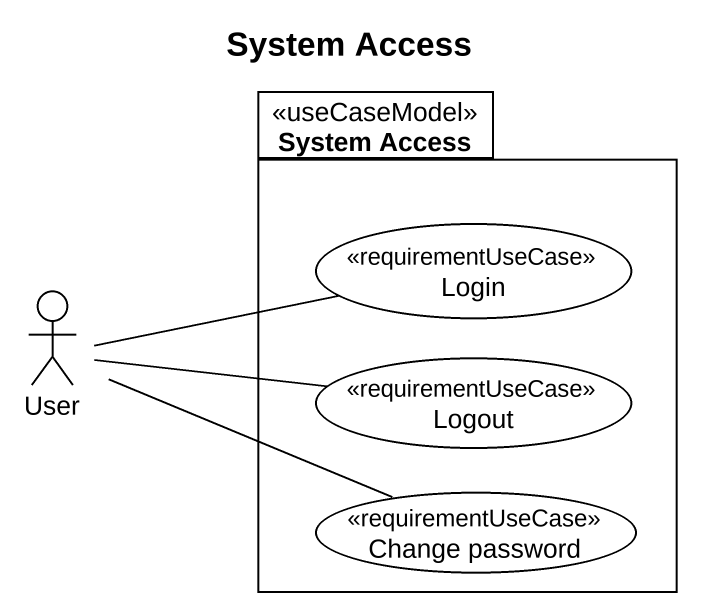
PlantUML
@startuml
title System Access
package "System Access" as System_Access <<useCaseModel>> {
  usecase Login <<requirementUseCase>>
  usecase Logout <<requirementUseCase>>
  usecase "Change password" as Change_password <<requirementUseCase>>
}
actor User
User -right- Login
User -right- Change_password
Logout -left- User
@enduml
